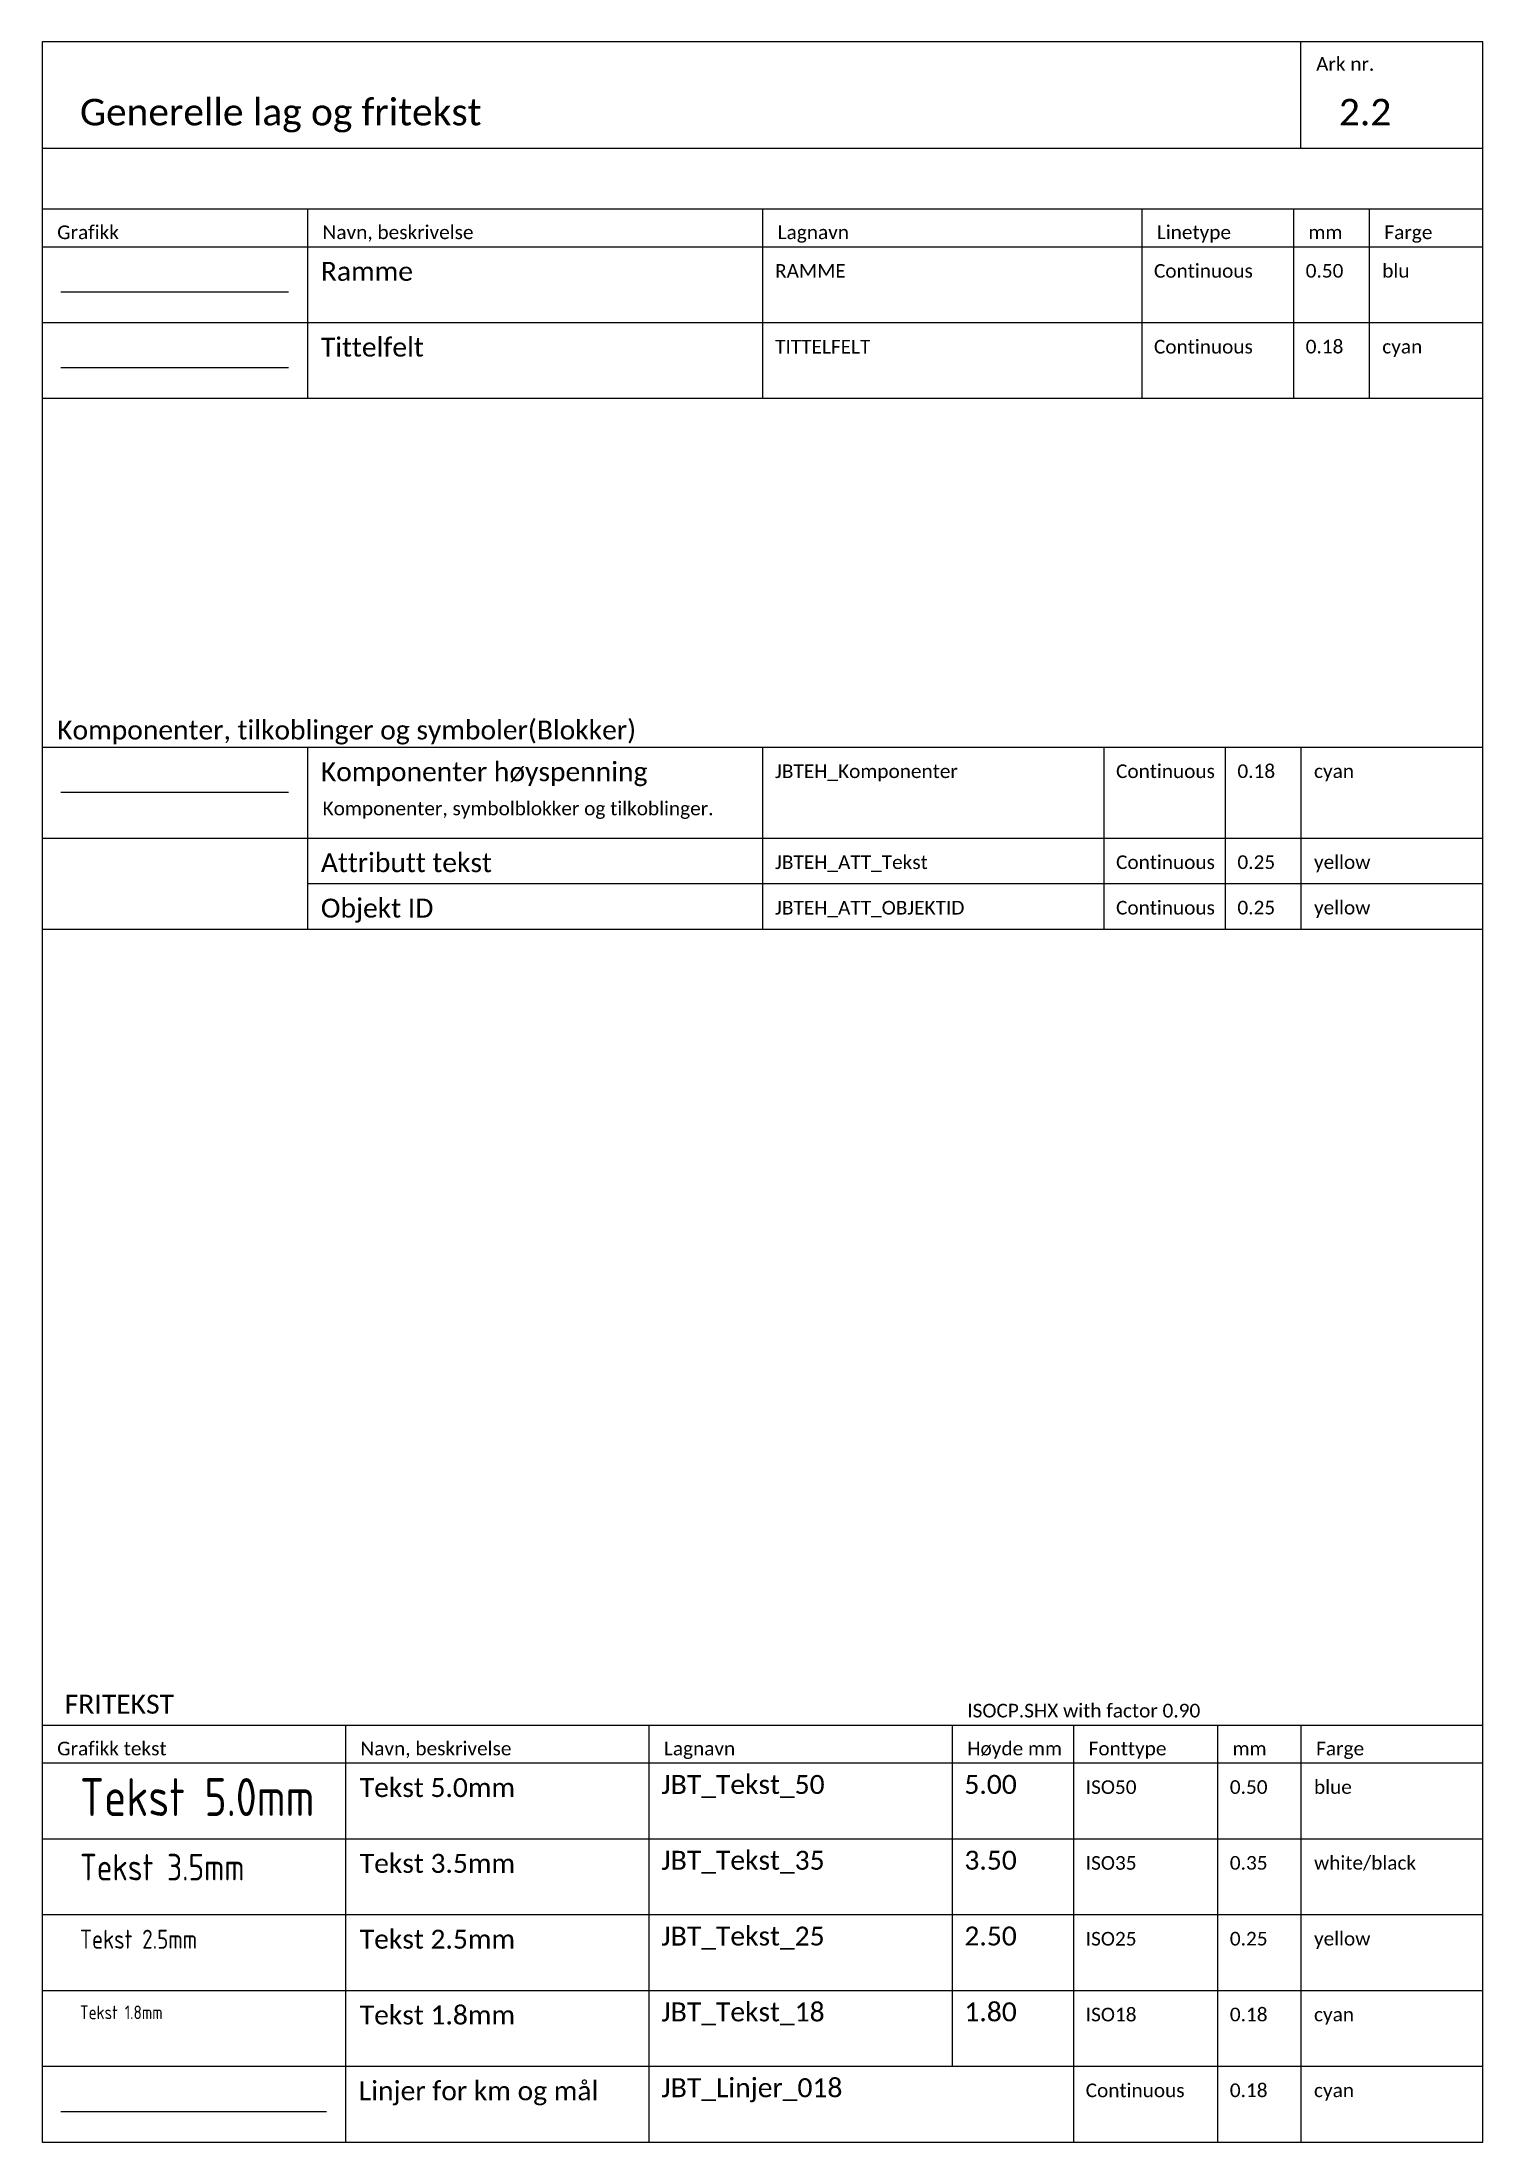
# Paper-space layout '2.2 Generelle lag og fritekst' of a CAD drawing. Header units: millimetres. Extents: x 0 to 190, y 0 to 277.
# The model-space entities are those that its viewports show. They can reach past a viewport. Long polylines and large blocks are cut down to what shows.
import ezdxf

# ---------------------------------------------------------------- set-up
doc = ezdxf.new("R2010")
doc.units = ezdxf.units.MM
for name, color, linetype in [('JBT_Linjer_018', 4, 'Continuous'), ('JBT_Tekst_18', 4, 'Continuous'), ('JBT_Tekst_25', 2, 'Continuous'), ('JBT_Tekst_35', 7, 'Continuous'), ('JBT_Tekst_50', 5, 'Continuous'), ('JBTEH_Komponenter', 4, 'Continuous'), ('RAMME', 5, 'Continuous'), ('RAMME SYMBOLER', 4, 'Continuous'), ('RAMME TEKST', 7, 'Continuous'), ('TITTELFELT', 4, 'Continuous')]:
    doc.layers.add(name, color=color, linetype=linetype)
doc.styles.add('Calibri', font='calibri.ttf')
doc.styles.add('ISO18', font='isocp.shx', dxfattribs={"width": 0.9, "height": 1.8})
doc.styles.add('ISO25', font='isocp.shx', dxfattribs={"width": 0.9, "height": 2.5})
doc.styles.add('ISO35', font='isocp.shx', dxfattribs={"width": 0.9, "height": 3.5})
doc.styles.add('ISO50', font='isocp.shx', dxfattribs={"width": 0.9, "height": 5})

msp = doc.modelspace()

# ---------------------------------------------------------------- linework, layer by layer
at = {"layer": 'JBT_Linjer_018'}
msp.add_line((247.5, -303), (212.5, -303), dxfattribs=at)
at = {"layer": 'JBTEH_Komponenter'}
msp.add_line((242.5, -129), (212.5, -129), dxfattribs=at)
at = {"layer": 'RAMME'}
msp.add_line((242.5, -63), (212.5, -63), dxfattribs=at)
msp.add_lwpolyline([(400, -30), (210, -30), (210, -307), (400, -307)], close=True, dxfattribs=at)
msp.add_lwpolyline([(210, -44), (400, -44)], dxfattribs=at)
at = {"layer": 'RAMME SYMBOLER'}
for p, q in [((376, -44), (376, -30)), ((210, -52), (400, -52)), ((245, -52), (245, -77)), ((305, -52), (305, -77)), ((355, -52), (355, -77)), ((375, -52), (375, -77)), ((385, -52), (385, -77)), ((210, -57), (400, -57)), ((210, -67), (400, -67)), ((210, -77), (400, -77)), ((210, -123), (400, -123)), ((245, -123), (245, -147)), ((305, -123), (305, -147)), ((350, -123), (350, -147)), ((366, -123), (366, -147)), ((376, -123), (376, -147)), ((210, -135), (400, -135)), ((245, -141), (400, -141)), ((210, -147), (400, -147)), ((210, -252), (400, -252)), ((250, -252), (250, -297)), ((290, -252), (290, -297)), ((330, -252), (330, -297)), ((346, -252), (346, -297)), ((365, -252), (365, -297)), ((376, -252), (376, -297)), ((210, -257), (400, -257)), ((250, -257), (250, -297)), ((210, -267), (400, -267)), ((210, -277), (400, -277)), ((210, -287), (400, -287)), ((210, -297), (400, -297)), ((250, -297), (250, -307)), ((290, -297), (290, -307)), ((346, -297), (346, -307)), ((365, -297), (365, -307)), ((376, -297), (376, -307))]:
    msp.add_line(p, q, dxfattribs=at)
at = {"layer": 'TITTELFELT'}
msp.add_line((242.5, -73), (212.5, -73), dxfattribs=at)

# ---------------------------------------------------------------- texts
at = {"layer": 'JBT_Tekst_18', "linetype": 'ByBlock', "insert": (215, -289), "char_height": 1.8, "attachment_point": 1, "style": 'ISO18'}
msp.add_mtext_dynamic_manual_height_columns('Tekst 1.8mm', width=46, gutter_width=6.5, heights=[0], dxfattribs=at)
at = {"layer": 'JBT_Tekst_25', "insert": (215, -279), "char_height": 2.5, "attachment_point": 1, "style": 'ISO25'}
msp.add_mtext_dynamic_manual_height_columns('Tekst 2.5mm', width=46, gutter_width=6.5, heights=[0], dxfattribs=at)
at = {"layer": 'JBT_Tekst_35', "insert": (215, -269), "char_height": 3.5, "attachment_point": 1, "style": 'ISO35'}
msp.add_mtext_dynamic_manual_height_columns('Tekst 3.5mm', width=46, gutter_width=6.5, heights=[0], dxfattribs=at)
at = {"layer": 'JBT_Tekst_50', "insert": (215, -259), "char_height": 5, "attachment_point": 1, "style": 'ISO50'}
msp.add_mtext_dynamic_manual_height_columns('Tekst 5.0mm', width=46, gutter_width=6.5, heights=[0], dxfattribs=at)
at = {"layer": 'RAMME TEKST', "linetype": 'ByBlock', "style": 'Calibri'}
for s, height, p in [('Ark nr.', 1.8, (378, -33.8)), ('Generelle lag og fritekst', 3.5, (215, -41)), ('2.2', 3.5, (381, -41)), ('Grafikk', 1.8, (212, -56)), ('Navn, beskrivelse', 1.8, (247, -56)), ('Lagnavn', 1.8, (307, -56)), ('Linetype', 1.8, (357, -56)), ('mm', 1.8, (376.98, -56)), ('Farge', 1.8, (387, -56)), ('RAMME', 1.8, (306.66, -61.09)), ('Continuous', 1.8, (356.62, -61.09)), ('0.50', 1.8, (376.62, -61.08)), ('blu', 1.8, (386.72, -61.08)), ('Continuous', 1.8, (356.62, -71.09)), ('0.18', 1.8, (376.62, -71.08)), ('TITTELFELT', 1.8, (306.66, -71.09)), ('cyan', 1.8, (386.72, -71.08)), ('JBTEH_Komponenter', 1.8, (306.66, -127.09)), ('Continuous', 1.8, (351.62, -127.09)), ('0.18', 1.8, (367.62, -127.08)), ('cyan', 1.8, (377.72, -127.08)), ('Komponenter, symbolblokker og tilkoblinger.  ', 1.8, (247, -132)), ('JBTEH_ATT_Tekst', 1.8, (306.66, -139.09)), ('Continuous', 1.8, (351.62, -139.09)), ('0.25', 1.8, (367.62, -139.08)), ('yellow', 1.8, (377.72, -139.08)), ('JBTEH_ATT_OBJEKTID', 1.8, (306.66, -145.09)), ('Continuous', 1.8, (351.62, -145.09)), ('0.25', 1.8, (367.62, -145.08)), ('yellow', 1.8, (377.72, -145.08)), ('FRITEKST', 2.5, (213, -250.5)), ('ISOCP.SHX with factor 0.90', 1.8, (332, -251)), ('Grafikk tekst', 1.8, (212, -256)), ('Navn, beskrivelse', 1.8, (252, -256)), ('Lagnavn', 1.8, (292, -256)), ('Høyde mm', 1.8, (332, -256)), ('Fonttype', 1.8, (348, -256)), ('mm', 1.8, (366.98, -256)), ('Farge', 1.8, (378, -256)), ('ISO50', 1.8, (347.62, -261.09)), ('0.50', 1.8, (366.62, -261.08)), ('blue', 1.8, (377.72, -261.08)), ('ISO35', 1.8, (347.62, -271.09)), ('0.35', 1.8, (366.62, -271.08)), ('white/black', 1.8, (377.72, -271.08)), ('ISO25', 1.8, (347.62, -281.09)), ('0.25', 1.8, (366.62, -281.08)), ('yellow', 1.8, (377.72, -281.08)), ('ISO18', 1.8, (347.62, -291.09)), ('0.18', 1.8, (366.62, -291.08)), ('cyan', 1.8, (377.72, -291.08)), ('0.18', 1.8, (366.62, -301.08)), ('Continuous', 1.8, (347.62, -301.09)), ('cyan', 1.8, (377.72, -301.08))]:
    msp.add_text(s, height=height, dxfattribs=at).set_placement(p)
at = {"layer": 'RAMME TEKST', "style": 'Calibri'}
for s, p in [('Ramme', (246.77, -61.5)), ('Tittelfelt', (246.77, -71.5)), ('Komponenter, tilkoblinger og symboler(Blokker)', (212, -122)), ('Komponenter høyspenning', (246.77, -127.5)), ('Attributt tekst', (246.77, -139.5)), ('Objekt ID', (246.77, -145.5)), ('Tekst 5.0mm', (251.9, -261.5)), ('JBT_Tekst_50', (291.66, -261.09)), ('5.00', (331.62, -261.08)), ('JBT_Tekst_35', (291.66, -271.09)), ('3.50', (331.62, -271.08)), ('Tekst 3.5mm', (251.9, -271.5)), ('Tekst 2.5mm', (251.9, -281.5)), ('JBT_Tekst_25', (291.66, -281.09)), ('2.50', (331.62, -281.08)), ('Tekst 1.8mm', (251.9, -291.5)), ('JBT_Tekst_18', (291.66, -291.09)), ('1.80', (331.62, -291.08)), ('Linjer for km og mål', (251.77, -301.5)), ('JBT_Linjer_018', (291.66, -301.09))]:
    msp.add_text(s, height=2.5, dxfattribs=at).set_placement(p)

psp = doc.layouts.new('2.2 Generelle lag og fritekst')

# ---------------------------------------------------------------- viewports
at = {"layer": 'RAMME'}
psp.add_viewport(center=(95, 138.5), size=(190, 277), view_center_point=(305, -168.5), view_height=277, dxfattribs=at)

doc.saveas('drawing.dxf')
